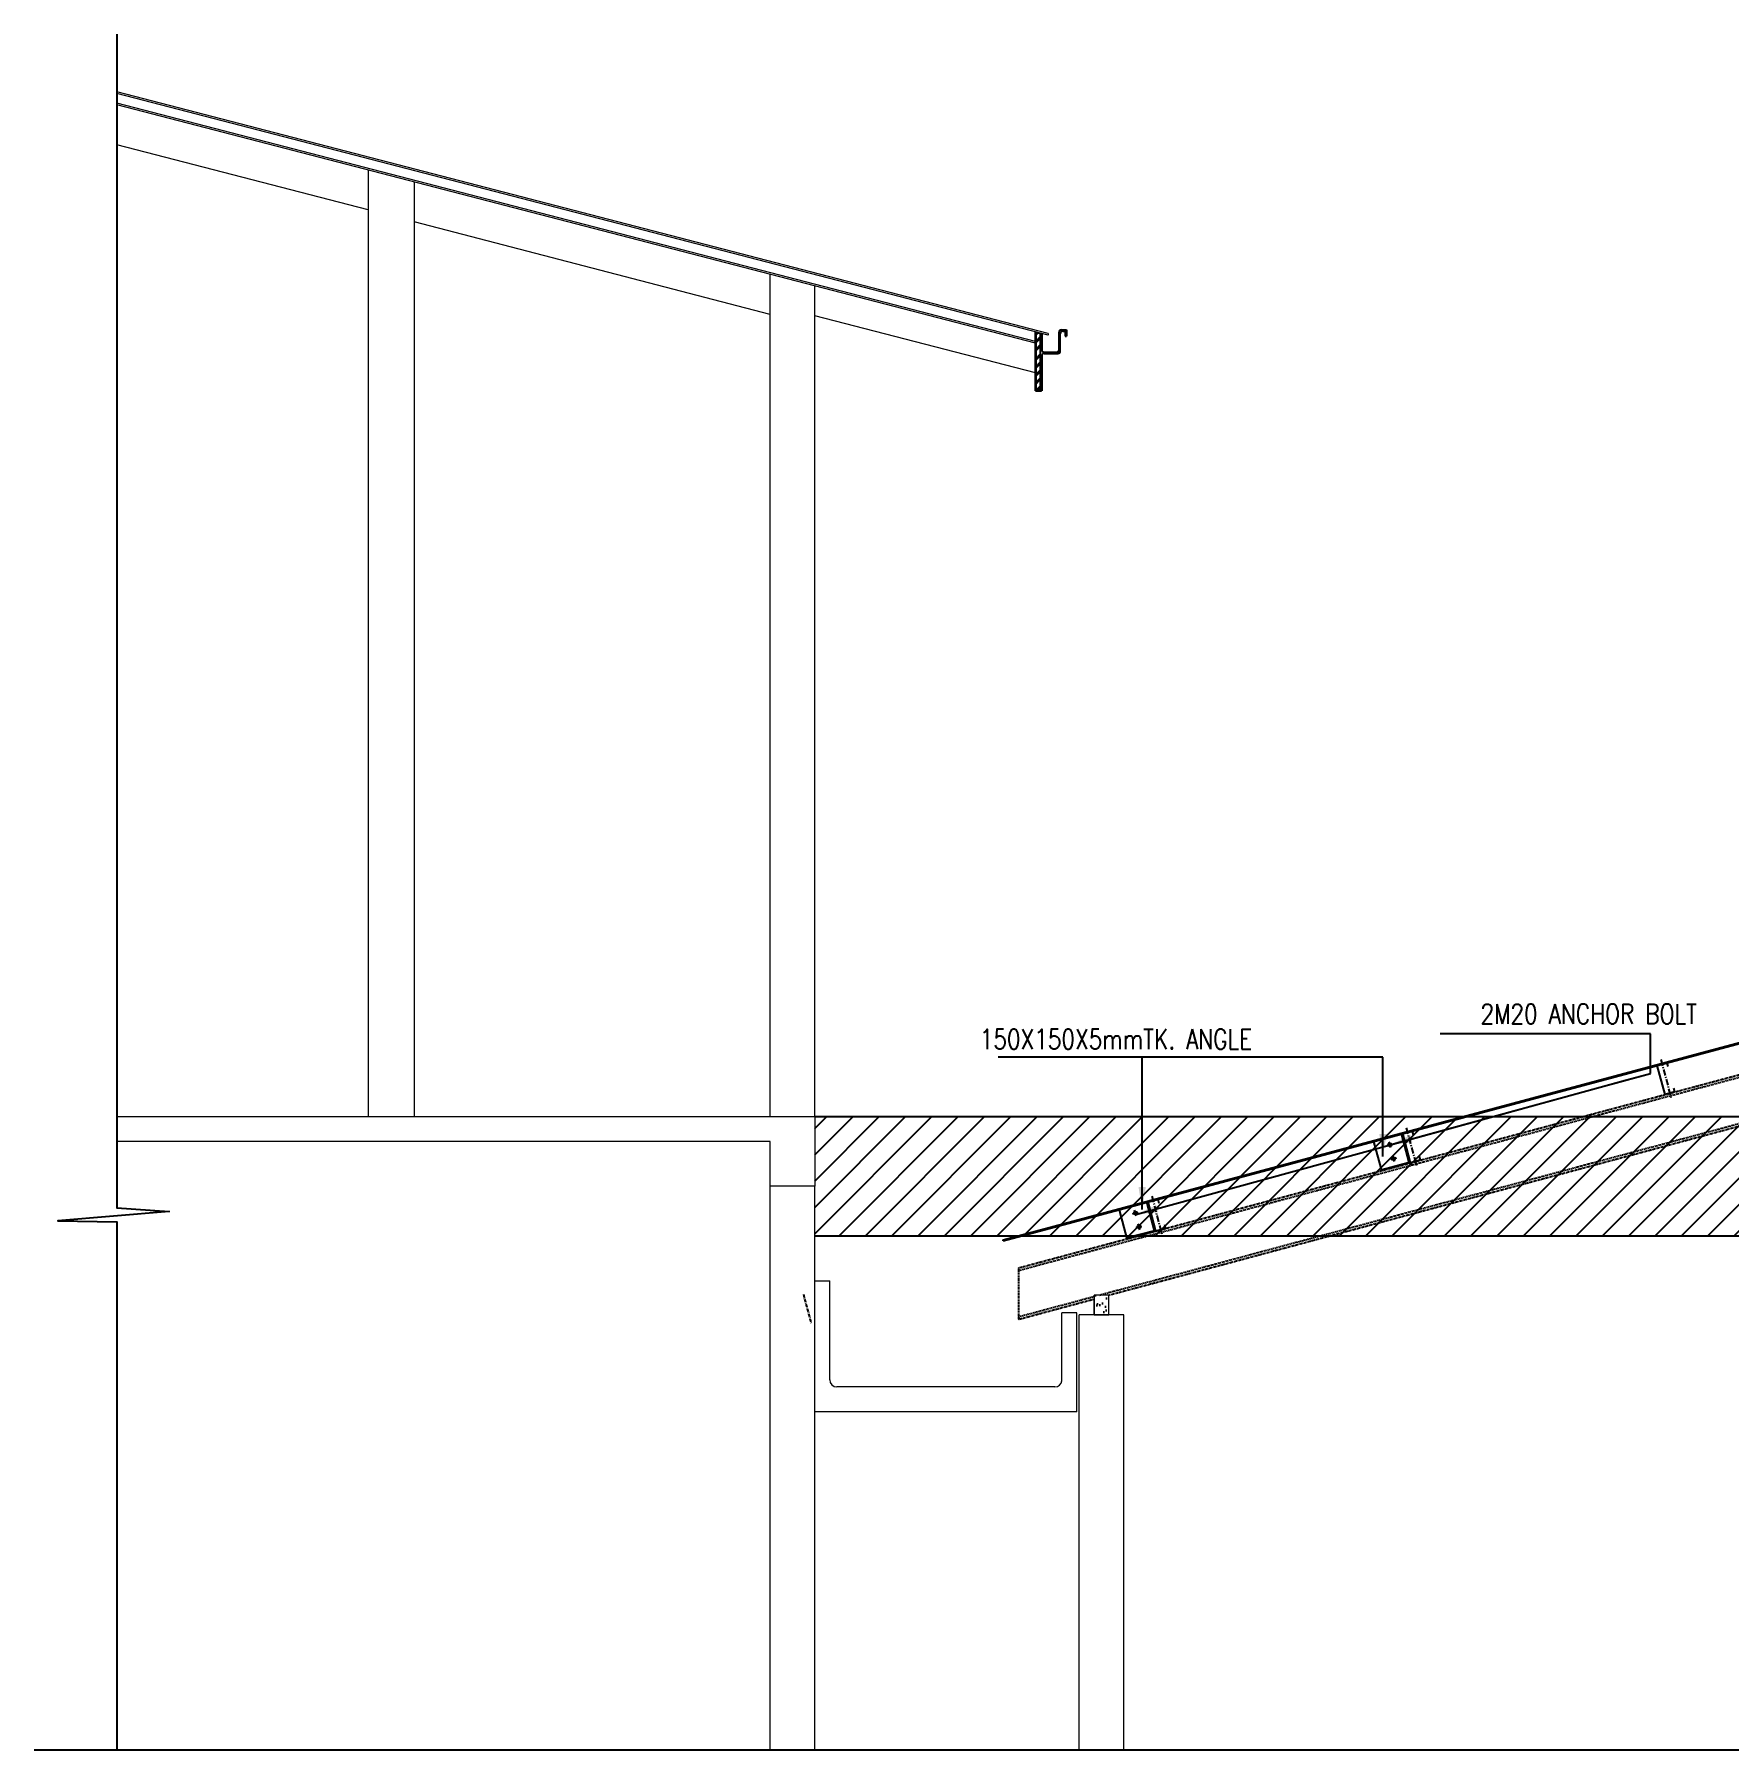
# Model space of a CAD drawing. Extents: x -95606 to 113309, y -42160 to -940.
# Drawn here: x -95605.7 to -95264.1, y -25011.6 to -24666.2 of the extents above; entities that cross this region are included whole.
import ezdxf

# ---------------------------------------------------------------- set-up
doc = ezdxf.new("R2010")
doc.units = 0
doc.header["$LTSCALE"] = 0.02
doc.header["$MEASUREMENT"] = 0
for name, pattern in [('CENTER', [50.8, 31.75, -6.35, 6.35, -6.35]), ('CENTERX2', [101.6, 63.5, -12.7, 12.7, -12.7]), ('HIDDEN', [9.525, 6.35, -3.175])]:
    doc.linetypes.add(name, pattern=pattern)
doc.layers.get('0').update_dxf_attribs({"linetype": 'CONTINUOUS'})
for name, color, linetype in [('A-C PURLIN', 1, 'CONTINUOUS'), ('A-DIM', 1, 'CONTINUOUS'), ('A-GRID', 7, 'CENTERX2'), ('A-P FRAME', 4, 'CONTINUOUS'), ('dimentions', 8, 'CONTINUOUS'), ('EXLINE', 33, 'CONTINUOUS'), ('S-DIM', 7, 'CONTINUOUS'), ('S-TXT', 2, 'CONTINUOUS')]:
    doc.layers.add(name, color=color, linetype=linetype)
for name, color, linetype, lineweight in [('roof item 20', 7, 'CONTINUOUS', 20), ('VALAN  BO  P 25', 253, 'CONTINUOUS', 25), ('wall .35', 40, 'CONTINUOUS', 35), ('wall elevation', 40, 'CONTINUOUS', 25), ('WALL P 30', 21, 'CONTINUOUS', 30)]:
    doc.layers.add(name, color=color, linetype=linetype, lineweight=lineweight)
doc.styles.add('style9', font='romans.shx', dxfattribs={"width": 0.8, "height": 4})
doc.dimstyles.new('TEXT-14', dxfattribs={"dimtxt": 4, "dimasz": 4.5, "dimexe": 3, "dimexo": 6, "dimgap": 2, "dimtad": 1, "dimdec": 0, "dimrnd": 0.5, "dimzin": 1, "dimdsep": 46, "dimlunit": 4, "dimtxsty": 'style9', "dimblk": 'OBLIQUE', "dimcen": 72.09, "dimclrd": 1, "dimclre": 1, "dimclrt": 2, "dimadec": 0, "dimazin": 0, "dimtfac": 1, "dimtdec": 0, "dimtofl": 0, "dimtmove": 0, "dimatfit": 3, "dimfxl": 1, "dimfrac": 2, "dimtolj": 1, "dimtzin": 0, "dimlwd": -1, "dimarcsym": 0})

# ---------------------------------------------------------------- blocks, each defined once
blk = doc.blocks.new('_Oblique')
at = {"color": 0, "linetype": 'ByBlock', "lineweight": -2}
blk.add_line((-0.5, -0.5), (0.5, 0.5), dxfattribs=at)

msp = doc.modelspace()

# ---------------------------------------------------------------- hatches: boundary and pattern name
at = {"layer": 'A-C PURLIN'}
h = msp.add_hatch(dxfattribs=at)
h.set_pattern_fill('STEEL', color=256, scale=0.432672, angle=105, style=0)
h.set_pattern_definition([(150, (-96000.8037, -27193.2761), (-0.6868675, -1.1896894), []), (150, (-96001.4672, -27193.4539), (-0.6868675, -1.1896894), [])])
edge = h.paths.add_edge_path()
edge.add_arc((-95330.032, -24887.784), 0.197, 105, 195)
edge.add_line((-95330.222, -24887.835), (-95328.801, -24893.138))
edge.add_arc((-95328.991, -24893.189), 0.197, -75, 15, ccw=False)
edge.add_line((-95328.94, -24893.379), (-95334.166, -24894.779))
edge.add_arc((-95334.115, -24894.969), 0.197, 105, 195)
edge.add_line((-95334.305, -24895.02), (-95328.51, -24893.467))
edge.add_line((-95328.51, -24893.467), (-95330.083, -24887.594))
h = msp.add_hatch(dxfattribs=at)
h.set_pattern_fill('STEEL', color=256, scale=0.432672, angle=105, style=0)
h.set_pattern_definition([(150, (-96052.0801, -27207.0156), (-0.6868675, -1.1896894), []), (150, (-96052.7436, -27207.1933), (-0.6868675, -1.1896894), [])])
edge = h.paths.add_edge_path()
edge.add_arc((-95381.309, -24901.523), 0.197, 105, 195)
edge.add_line((-95381.499, -24901.574), (-95380.078, -24906.877))
edge.add_arc((-95380.268, -24906.928), 0.197, -75, 15, ccw=False)
edge.add_line((-95380.217, -24907.118), (-95385.442, -24908.518))
edge.add_arc((-95385.392, -24908.708), 0.197, 105, 195)
edge.add_line((-95385.582, -24908.759), (-95379.786, -24907.206))
edge.add_line((-95379.786, -24907.206), (-95381.36, -24901.333))
at = {"layer": 'S-TXT', "linetype": 'CENTER', "lineweight": -2}
h = msp.add_hatch(dxfattribs=at)
h.set_pattern_fill('ANSI31', color=253, scale=30)
h.set_pattern_definition([(45, (-48210.7034, 2458.5398), (-2.65165043, 2.65165043), [])])
h.paths.add_polyline_path([(-95129.894, -24900.84), (-95129.894, -24893.561), (-95100.961, -24893.561), (-95100.961, -24900.84)])
h.paths.add_polyline_path([(-95448.448, -24884.129), (-94345.231, -24884.129), (-94345.231, -24908.129), (-95448.448, -24908.129)])
at = {"layer": 'WALL P 30'}
h = msp.add_hatch(dxfattribs=at)
h.set_pattern_fill('AR-SAND', color=256, scale=0.05, style=0)
h.set_pattern_definition([(142.5, (-88433.2013, -23566.1287), (0.08000156, 2.4470662), [0, -1.9304, 0, -2.159, 0, -2.06375]), (172.5, (-88433.2013, -23566.1287), (-2.2476164, 3.5841255), [0, -1.0414, 0, -1.7399, 0, -0.66675]), (212.5, (-88431.6392, -23566.1287), (-3.95496185, 0.0071859), [0, -0.635, 0, -2.286, 0, -2.9845]), (222.5, (-88431.6392, -23566.1287), (-3.8177823, 1.1146466), [0, -0.3175, 0, -1.4986, 0, -1.7145])])
h.paths.add_polyline_path([(-95392.19, -24920.079), (-95389.19, -24920.079), (-95389.19, -24924.079), (-95392.19, -24924.079)])

# ---------------------------------------------------------------- linework, layer by layer
at = {"layer": 'A-C PURLIN'}
for p, q in [((-95280.11, -24867.46), (-95322.475, -24867.46)), ((-95280.11, -24875.445), (-95280.11, -24867.46)), ((-95330.083, -24887.594), (-95335.879, -24889.147)), ((-95335.879, -24889.147), (-95334.305, -24895.02)), ((-95381.36, -24901.333), (-95387.155, -24902.886)), ((-95387.155, -24902.886), (-95385.582, -24908.759))]:
    msp.add_line(p, q, dxfattribs=at)
for points in [[(-95330.083, -24887.594), (-95328.51, -24893.467), (-95334.305, -24895.02), (-95334.305, -24895.02, -0.4142136), (-95334.166, -24894.779), (-95328.94, -24893.379, 0.4142136), (-95328.801, -24893.138), (-95330.222, -24887.835, -0.4142136), (-95330.083, -24887.594)], [(-95381.36, -24901.333), (-95379.786, -24907.206), (-95385.582, -24908.759), (-95385.582, -24908.759, -0.4142136), (-95385.442, -24908.518), (-95380.217, -24907.118, 0.4142136), (-95380.078, -24906.877), (-95381.499, -24901.574, -0.4142136), (-95381.36, -24901.333)]]:
    msp.add_lwpolyline(points, format="xyb", close=True, dxfattribs=at)
at = {"layer": 'A-DIM', "linetype": 'HIDDEN', "ltscale": 2}
for p, q in [((-95407.433, -24915.132), (-94962.541, -24795.923)), ((-95391.121, -24920.079), (-94962.541, -24805.241)), ((-95407.433, -24924.449), (-95392.19, -24920.365))]:
    msp.add_line(p, q, dxfattribs=at)
at = {"layer": 'A-GRID'}
for p, q in [((-95278.015, -24872.675), (-95275.969, -24880.309)), ((-95332.437, -24890.399), (-95332.748, -24889.24)), ((-95329.291, -24886.415), (-95327.245, -24894.048)), ((-95333.152, -24889.969), (-95332.034, -24889.67)), ((-95332.405, -24892.754), (-95331.288, -24892.455)), ((-95331.691, -24893.184), (-95332.002, -24892.025)), ((-95383.714, -24904.138), (-95384.024, -24902.979)), ((-95380.567, -24900.154), (-95378.522, -24907.788)), ((-95384.428, -24903.709), (-95383.31, -24903.409)), ((-95383.682, -24906.494), (-95382.564, -24906.194)), ((-95382.968, -24906.923), (-95383.278, -24905.764))]:
    msp.add_line(p, q, dxfattribs=at)
at = {"layer": 'A-P FRAME', "color": 3}
for points in [[(-95275.44, -24878.419), (-95275.233, -24879.191), (-95277.165, -24879.709), (-95278.739, -24873.836), (-95276.807, -24873.319), (-95276.6, -24874.091)], [(-95326.717, -24892.158), (-95326.51, -24892.931), (-95328.441, -24893.449), (-95330.015, -24887.576), (-95328.083, -24887.058), (-95327.876, -24887.831)], [(-95377.993, -24905.898), (-95377.786, -24906.67), (-95379.718, -24907.188), (-95381.291, -24901.315), (-95379.36, -24900.797), (-95379.153, -24901.57)]]:
    msp.add_lwpolyline(points, dxfattribs=at)
at = {"layer": 'A-P FRAME', "color": 3, "ltscale": 7}
for centre in [(-95332.593, -24889.819), (-95331.847, -24892.604), (-95383.869, -24903.559), (-95383.123, -24906.344)]:
    msp.add_circle(centre, 0.32, dxfattribs=at)
at = {"layer": 'EXLINE', "color": 4}
for p, q in [((-95410.507, -24908.948), (-94962.549, -24788.918)), ((-95410.507, -24909.143), (-94962.549, -24789.113)), ((-95410.507, -24909.143), (-95410.507, -24908.948))]:
    msp.add_line(p, q, dxfattribs=at)
at = {"layer": 'EXLINE', "color": 2, "linetype": 'HIDDEN'}
for p, q in [((-95407.433, -24914.614), (-94962.541, -24795.406)), ((-95389.19, -24920.079), (-94962.541, -24805.759)), ((-95407.433, -24914.614), (-95407.433, -24924.967)), ((-95407.433, -24924.967), (-95392.19, -24920.883))]:
    msp.add_line(p, q, dxfattribs=at)
at = {"layer": 'EXLINE'}
for p, q in [((-95448.448, -24884.129), (-94345.231, -24884.129)), ((-95448.448, -24908.129), (-94345.231, -24908.129))]:
    msp.add_line(p, q, dxfattribs=at)
at = {"layer": 'roof item 20'}
for p, q in [((-95401.465, -24726.495), (-95589.059, -24677.824)), ((-95404.006, -24728.403), (-95589.059, -24680.391)), ((-95538.449, -24701.595), (-95589.059, -24688.465)), ((-95457.448, -24722.611), (-95529.183, -24704)), ((-95404.006, -24734.41), (-95448.448, -24722.88)), ((-95401.465, -24726.475), (-95401.465, -24726.805)), ((-95392.19, -24920.079), (-95392.19, -24924.079)), ((-95392.19, -24924.079), (-95392.19, -24920.079)), ((-95389.19, -24920.079), (-95392.19, -24920.079)), ((-95389.19, -24920.079), (-95389.18, -24920.076)), ((-95389.19, -24924.079), (-95389.19, -24920.079)), ((-95389.19, -24924.079), (-95389.19, -24920.079)), ((-95392.19, -24924.079), (-95389.19, -24924.079))]:
    msp.add_line(p, q, dxfattribs=at)
at = {"layer": 'S-DIM', "color": 1}
msp.add_lwpolyline([(-95589.059, -24666.222), (-95589.059, -24902.533), (-95578.541, -24903.224), (-95600.95, -24905.158), (-95589.04, -24905.353), (-95589.04, -25011.621)], dxfattribs=at)
at = {"layer": 'S-TXT', "linetype": 'CENTER', "lineweight": -2}
msp.add_line((-95450.756, -24919.928), (-95449.182, -24925.801), dxfattribs=at)
at = {"layer": 'S-TXT', "lineweight": -2}
msp.add_line((-95605.679, -25011.621), (-94339.436, -25011.621), dxfattribs=at)
at = {"layer": 'VALAN  BO  P 25'}
for p, q in [((-95404.006, -24726.146), (-95402.734, -24726.559)), ((-95404.006, -24726.543), (-95403.707, -24726.243)), ((-95404.006, -24726.848), (-95403.476, -24726.318)), ((-95402.975, -24737.982), (-95402.975, -24726.481)), ((-95402.734, -24726.559), (-95402.734, -24729.728)), ((-95399.234, -24729.728), (-95399.234, -24726.228)), ((-95399.234, -24729.728), (-95399.234, -24726.478)), ((-95398.984, -24729.978), (-95398.984, -24726.478)), ((-95398.734, -24725.728), (-95397.734, -24725.728)), ((-95398.734, -24725.728), (-95397.984, -24725.728)), ((-95398.484, -24725.978), (-95397.984, -24725.978)), ((-95397.984, -24725.978), (-95397.984, -24726.978)), ((-95397.984, -24726.978), (-95397.734, -24726.978)), ((-95397.734, -24725.728), (-95397.734, -24725.978)), ((-95397.734, -24725.978), (-95397.734, -24726.978)), ((-95404.006, -24728.134), (-95402.975, -24727.102)), ((-95404.006, -24728.439), (-95402.984, -24727.416)), ((-95404.006, -24729.725), (-95402.975, -24728.693)), ((-95404.006, -24730.03), (-95402.975, -24728.998)), ((-95402.234, -24730.228), (-95399.734, -24730.228)), ((-95402.234, -24730.478), (-95399.484, -24730.478)), ((-95404.006, -24731.621), (-95402.975, -24730.589)), ((-95404.006, -24731.926), (-95402.975, -24730.894)), ((-95404.006, -24733.212), (-95402.975, -24732.18)), ((-95404.006, -24733.517), (-95402.975, -24732.485)), ((-95404.006, -24734.814), (-95402.975, -24733.783)), ((-95402.725, -24730.98), (-95402.725, -24737.982)), ((-95404.006, -24735.119), (-95402.975, -24734.088)), ((-95404.006, -24736.417), (-95402.975, -24735.385)), ((-95404.006, -24736.722), (-95402.975, -24735.69)), ((-95403.969, -24737.982), (-95402.975, -24736.988)), ((-95403.664, -24737.982), (-95402.975, -24737.293)), ((-95402.725, -24737.982), (-95402.975, -24737.982))]:
    msp.add_line(p, q, dxfattribs=at)
for centre, start, end in [((-95398.734, -24726.228), 90, 180), ((-95398.484, -24726.478), 90, 180), ((-95402.234, -24729.728), 180, 270), ((-95402.234, -24730.978), 90, 180), ((-95399.734, -24729.728), 270, 0), ((-95399.484, -24729.978), 270, 0)]:
    msp.add_arc(centre, 0.5, start, end, dxfattribs=at)
at = {"layer": 'wall .35', "lineweight": 18}
for p, q in [((-95457.448, -24884.129), (-95457.448, -24714.538)), ((-95448.448, -24884.129), (-95448.448, -24716.873)), ((-95457.448, -25011.621), (-95457.448, -24895.129)), ((-95448.448, -25011.621), (-95448.448, -24898.129))]:
    msp.add_line(p, q, dxfattribs=at)
at = {"layer": 'wall .35'}
for p in [(-95404.006, -24726.146), (-95402.85, -24737.982)]:
    msp.add_line(p, (-95404.006, -24737.982), dxfattribs=at)
at = {"layer": 'wall .35', "lineweight": 18}
for points in [[(-95589.059, -24884.129), (-95448.448, -24884.129), (-95448.448, -24898.129), (-95457.448, -24898.129), (-95457.448, -24889.129)], [(-95457.448, -24889.129), (-95589.059, -24889.162)]]:
    msp.add_lwpolyline(points, dxfattribs=at)
at = {"layer": 'wall elevation', "lineweight": 18}
for p, q in [((-95401.465, -24726.805), (-95589.059, -24678.134)), ((-95404.006, -24728.093), (-95589.059, -24680.082)), ((-95538.449, -24693.522), (-95538.449, -24884.129)), ((-95529.183, -24695.926), (-95529.183, -24884.129)), ((-95448.443, -24917.23), (-95445.443, -24917.23)), ((-95445.443, -24937.155), (-95445.443, -24917.23)), ((-95398.682, -24937.318), (-95398.682, -24923.687)), ((-95395.682, -24923.687), (-95398.682, -24923.687)), ((-95395.682, -24943.581), (-95395.682, -24923.687)), ((-95386.159, -24924.079), (-95395.159, -24924.079)), ((-95395.159, -25011.621), (-95395.159, -24924.079)), ((-95386.159, -25011.621), (-95386.159, -24924.079)), ((-95400.099, -24938.581), (-95444.016, -24938.581)), ((-95395.682, -24943.581), (-95448.443, -24943.581))]:
    msp.add_line(p, q, dxfattribs=at)
for centre, start, end in [((-95444.016, -24937.155), 180, 270), ((-95400.099, -24937.155), 270, 353.41019)]:
    msp.add_arc(centre, 1.427, start, end, dxfattribs=at)

# ---------------------------------------------------------------- texts
at = {"layer": 'dimentions', "color": 2, "insert": (-95292.538, -24863.478), "char_height": 4, "width": 104.19387, "attachment_point": 5, "style": 'style9'}
msp.add_mtext('2M20 ANCHOR BOLT', dxfattribs=at)
at = {"layer": 'dimentions', "color": 2, "insert": (-95387.795, -24868.538), "char_height": 4, "attachment_point": 5, "style": 'style9'}
msp.add_mtext_dynamic_manual_height_columns('150X150X5mmTK. ANGLE ', width=104.19387, gutter_width=16, heights=[0], dxfattribs=at)

# ---------------------------------------------------------------- leaders
at = {"layer": 'EXLINE'}
for points in [[(-95382.501, -24902.824), (-95382.501, -24872.152), (-95411.513, -24872.152)], [(-95334.001, -24892.156), (-95334.001, -24872.152), (-95398.196, -24872.152)], [(-95383.786, -24903.868), (-95332.034, -24889.67), (-95290.216, -24878.193), (-95280.11, -24875.445)], [(-95332.596, -24889.82), (-95290.216, -24878.193), (-95285.163, -24876.819), (-95280.11, -24875.445)]]:
    msp.add_leader(points, dimstyle='TEXT-14', override={"dimtad": 0}, dxfattribs=at)

doc.saveas('drawing.dxf')
